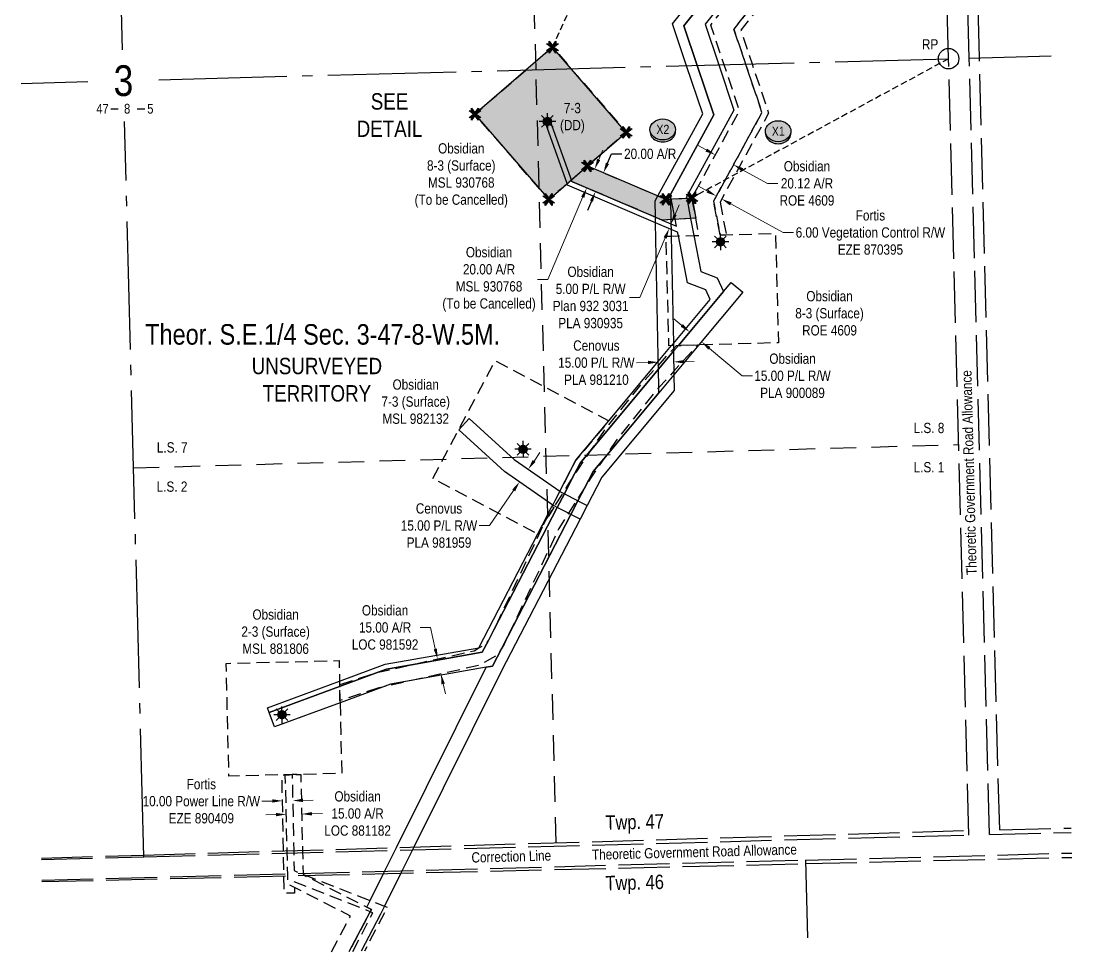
# Model space of a CAD drawing. Extents: x 625996 to 631026, y 5875928 to 5877704.
# Drawn here: x 628230 to 629255, y 5875928 to 5876836 of the extents above; entities that cross this region are included whole.
import ezdxf
from ezdxf.enums import TextEntityAlignment as Align

# ---------------------------------------------------------------- set-up
doc = ezdxf.new("R2010")
doc.units = 0
doc.header["$LTSCALE"] = 5
doc.header["$PDSIZE"] = 0.5
for name, pattern in [('foc-ACCESSROAD', [3.75, 2.5, -1.25]), ('foc-FLOWLINE', [3.75, 2.5, -1.25]), ('foc-LSD', [8, 5, -3]), ('foc-QUARTERLINE', [33, 25, -3, 2, -3]), ('foc-TIELINE', [1.875, 1.25, -0.625]), ('foc-UNSURVEYED', [12.5, 10, -2.5])]:
    doc.linetypes.add(name, pattern=pattern)
doc.layers.get('Defpoints').update_dxf_attribs({"color": 9})
for name, color, linetype in [('10', 1, 'Continuous'), ('35', 37, 'Continuous'), ('9', 3, 'Continuous'), ('C-AR', 13, 'foc-ACCESSROAD'), ('C-RW', 13, 'Continuous'), ('C-SYMBOL', 7, 'Continuous'), ('C-WS', 13, 'foc-ACCESSROAD'), ('C-WS-S', 8, 'Continuous'), ('D-TXT', 6, 'Continuous'), ('DETAIL-T', 7, 'Continuous'), ('F-EZE', 190, 'foc-FLOWLINE'), ('F-RW', 190, 'Continuous'), ('L-MON', 1, 'Continuous'), ('L-QSEC', 8, 'foc-QUARTERLINE'), ('L-ROAD-T', 7, 'Continuous'), ('L-SECLBL', 7, 'Continuous'), ('L-SECTION-LSD', 7, 'foc-LSD'), ('L-TIE', 7, 'foc-TIELINE'), ('L-UNS-T', 3, 'Continuous'), ('L-USEC', 7, 'foc-UNSURVEYED'), ('P-CROSSINGS', 250, 'Continuous'), ('P-PROPOSED', 10, 'Continuous'), ('P-PROPOSED-H', 21, 'Continuous'), ('P-TXT', 4, 'Continuous')]:
    doc.layers.add(name, color=color, linetype=linetype)
for name, color, linetype, lineweight in [('C-AR-T', 13, 'Continuous', 9), ('C-RW-T', 13, 'Continuous', 9), ('F-EZE-T', 190, 'Continuous', 9), ('F-RW-T', 190, 'Continuous', 9)]:
    doc.layers.add(name, color=color, linetype=linetype, lineweight=lineweight)
doc.styles.add('100L', font='ARIALN.TTF', dxfattribs={"height": 11})
doc.styles.add('175L', font='ARIALN.TTF', dxfattribs={"height": 20})
doc.styles.add('80', font='ARIALN.TTF', dxfattribs={"height": 10})
doc.styles.add('80CG', font='ARIALN.TTF', dxfattribs={"height": 10})
doc.styles.add('80L', font='ARIALN.TTF', dxfattribs={"height": 10})
doc.styles.add('Crossing', font='ARIALN.TTF', dxfattribs={"height": 10})
doc.styles.add('SIMPLEX', font='ARIALN.TTF')
doc.dimstyles.new('Compass 5 000', dxfattribs={"dimscale": 5, "dimtxt": 9, "dimasz": 2, "dimexe": 0.2, "dimexo": 0.0625, "dimgap": 0.5, "dimtad": 0, "dimtih": 1, "dimtoh": 1, "dimzin": 0, "dimdsep": 46, "dimtxsty": '80CG', "dimcen": 0.1, "dimse1": 1, "dimse2": 1, "dimclrd": 256, "dimclrt": 256, "dimaunit": 1, "dimadec": 4, "dimazin": 0, "dimtfac": 0.06, "dimtofl": 0, "dimtmove": 0, "dimatfit": 1, "dimfxl": 0.2, "dimtolj": 1, "dimtzin": 0, "dimlwd": -1, "dimarcsym": 0})

# ---------------------------------------------------------------- blocks, each defined once
blk = doc.blocks.new('L-SECLBL')
at = {"layer": '9', "color": 7}
for p, q in [((-5.1, -27.8), (-12.3, -27.8)), ((20.7, -27.8), (13.5, -27.8))]:
    blk.add_line(p, q, dxfattribs=at)
at = {"layer": '10', "color": 2, "style": 'SIMPLEX'}
blk.add_attdef('SEC', text='', height=30, dxfattribs=at).set_placement((0, 0), align=Align.MIDDLE)
at = {"layer": '10', "color": 5, "style": '80L'}
blk.add_attdef('TWP', text='', height=9.5, dxfattribs=at).set_placement((-14.4, -27.4), align=Align.MIDDLE_RIGHT)
blk.add_attdef('RGE', text='', height=9.5, dxfattribs=at).set_placement((3.6, -27.4), align=Align.MIDDLE_CENTER)
blk.add_attdef('MER', text='', height=9.5, dxfattribs=at).set_placement((23.2, -27.4), align=Align.MIDDLE_LEFT)
blk = doc.blocks.new('*D422')
at = {"layer": 'Defpoints', "color": 0, "transparency": 16777216}
for p in [(628495.1, 5876075.6), (628485.2, 5876068.2), (628495.2, 5876068.4)]:
    blk.add_point(p, dxfattribs=at)
at = {"layer": 'F-EZE-T', "transparency": 16777216}
for p, q in [((628475.1, 5876075.2), (628465.1, 5876075)), ((628505.1, 5876075.8), (628515.1, 5876076))]:
    blk.add_line(p, q, dxfattribs=at)
for points in [[(628475.1, 5876076.9), (628475.1, 5876073.6), (628485.1, 5876075.4)], [(628505.1, 5876077.5), (628505.1, 5876074.2), (628495.1, 5876075.6)]]:
    blk.add_solid(points, dxfattribs=at)
at = {"layer": 'F-EZE-T', "transparency": 16777216, "insert": (628406, 5876075), "char_height": 10, "attachment_point": 5, "style": '80CG'}
blk.add_mtext('\\A1;Fortis\\P10.00 Power Line R/W\\PEZE 890409', dxfattribs=at)
blk = doc.blocks.new('*D423')
at = {"layer": 'Defpoints', "color": 0, "transparency": 16777216}
for p in [(628930.5, 5876706), (628935.8, 5876703.1), (628913.6, 5876662.5)]:
    blk.add_point(p, dxfattribs=at)
at = {"layer": 'F-EZE-T', "transparency": 16777216}
for p, q in [((628899.6, 5876670.2), (628890.8, 5876675)), ((628922.4, 5876657.7), (628973.4, 5876629.8)), ((628973.4, 5876629.8), (628983.4, 5876629.8))]:
    blk.add_line(p, q, dxfattribs=at)
for points in [[(628900.4, 5876671.6), (628898.8, 5876668.7), (628908.3, 5876665.4)], [(628923.2, 5876659.2), (628921.6, 5876656.2), (628913.6, 5876662.5)]]:
    blk.add_solid(points, dxfattribs=at)
at = {"layer": 'F-EZE-T', "transparency": 16777216, "insert": (629058.6, 5876629.8), "char_height": 10, "attachment_point": 5, "style": '80CG'}
blk.add_mtext('\\A1;Fortis\\P6.00 Vegetation Control R/W\\PEZE 870395', dxfattribs=at)
blk = doc.blocks.new('*D425')
at = {"layer": 'C-AR-T', "transparency": 16777216}
for p, q in [((628478.8, 5876061.9), (628468.8, 5876061.7)), ((628513.8, 5876062.8), (628524.2, 5876063))]:
    blk.add_line(p, q, dxfattribs=at)
for points in [[(628478.8, 5876063.6), (628478.9, 5876060.3), (628488.8, 5876062.2)], [(628513.8, 5876064.4), (628513.9, 5876061.1), (628503.8, 5876062.5)]]:
    blk.add_solid(points, dxfattribs=at)
at = {"layer": 'Defpoints', "color": 0, "transparency": 16777216}
for p in [(628503.8, 5876062.5), (628489.2, 5876045), (628504.2, 5876045.3)]:
    blk.add_point(p, dxfattribs=at)
at = {"layer": 'C-AR-T', "transparency": 16777216, "insert": (628558.4, 5876063), "char_height": 10, "attachment_point": 5, "style": '80CG'}
blk.add_mtext('\\A1;Obsidian\\P15.00 A/R\\PLOC 881182', dxfattribs=at)
blk = doc.blocks.new('*D426')
at = {"layer": 'C-AR-T', "transparency": 16777216}
for p, q in [((628629.5, 5876244.5), (628619.5, 5876244.5)), ((628634.2, 5876223.6), (628629.5, 5876244.5)), ((628641.9, 5876189.4), (628644.1, 5876179.7))]:
    blk.add_line(p, q, dxfattribs=at)
for points in [[(628635.8, 5876223.9), (628632.6, 5876223.2), (628636.4, 5876213.8)], [(628643.5, 5876189.8), (628640.2, 5876189.1), (628639.7, 5876199.2)]]:
    blk.add_solid(points, dxfattribs=at)
at = {"layer": 'Defpoints', "color": 0, "transparency": 16777216}
for p in [(628645.1, 5876215.8), (628636.4, 5876213.8), (628648.4, 5876201.1)]:
    blk.add_point(p, dxfattribs=at)
at = {"layer": 'C-AR-T', "transparency": 16777216, "insert": (628585.2, 5876244.5), "char_height": 10, "attachment_point": 5, "style": '80CG'}
blk.add_mtext('\\A1;Obsidian\\P15.00 A/R\\PLOC 981592', dxfattribs=at)
blk = doc.blocks.new('GAS')
h = blk.add_hatch(color=255)
h.dxf.hatch_style = 1
edge = h.paths.add_edge_path()
edge.add_arc((0, 0), 0.9, 0, 360)
for p, q in [((-0.81, 0), (-1.62, 0)), ((-0.57, 0.57), (-1.14, 1.14)), ((0, 0.81), (0, 1.62)), ((0.57, 0.57), (1.14, 1.14)), ((1.62, 0), (0.81, 0)), ((-0.57, -0.57), (-1.14, -1.14)), ((0, -0.81), (0, -1.62)), ((1.14, -1.14), (0.57, -0.57))]:
    blk.add_line(p, q)
blk.add_circle((0, 0), 0.8)
blk = doc.blocks.new('*D427')
at = {"layer": 'C-RW-T', "transparency": 16777216}
for p, q in [((628874.6, 5876539.2), (628866.9, 5876545.6)), ((628901.5, 5876516.8), (628933.5, 5876490)), ((628933.5, 5876490), (628943.5, 5876490))]:
    blk.add_line(p, q, dxfattribs=at)
for points in [[(628875.7, 5876540.5), (628873.5, 5876537.9), (628882.3, 5876532.8)], [(628902.5, 5876518.1), (628900.4, 5876515.5), (628893.8, 5876523.2)]]:
    blk.add_solid(points, dxfattribs=at)
at = {"layer": 'Defpoints', "color": 0, "transparency": 16777216}
for p in [(628893.8, 5876523.2), (628868.6, 5876516.4), (628880.1, 5876506.8)]:
    blk.add_point(p, dxfattribs=at)
at = {"layer": 'C-RW-T', "transparency": 16777216, "insert": (628982.6, 5876490), "char_height": 10, "attachment_point": 5, "style": '80CG'}
blk.add_mtext('\\A1;Obsidian\\P15.00 P/L R/W\\PPLA 900089', dxfattribs=at)
blk = doc.blocks.new('*D428')
at = {"layer": 'C-RW-T', "transparency": 16777216}
for p, q in [((628868.1, 5876647.5), (628872, 5876656.7)), ((628858.3, 5876624.5), (628833.6, 5876566.4)), ((628833.6, 5876566.4), (628823.6, 5876566.4))]:
    blk.add_line(p, q, dxfattribs=at)
for points in [[(628866.6, 5876648.1), (628869.7, 5876646.8), (628864.2, 5876638.3)], [(628856.8, 5876625.1), (628859.9, 5876623.8), (628862.3, 5876633.7)]]:
    blk.add_solid(points, dxfattribs=at)
at = {"layer": 'Defpoints', "color": 0, "transparency": 16777216}
for p in [(628819, 5876657.5), (628817.1, 5876652.9), (628862.3, 5876633.7)]:
    blk.add_point(p, dxfattribs=at)
at = {"layer": 'C-RW-T', "transparency": 16777216, "insert": (628785.7, 5876566.4), "char_height": 10, "attachment_point": 5, "style": '80CG'}
blk.add_mtext('\\A1;Obsidian\\P5.00 P/L R/W\\PPlan 932 3031\\PPLA 930935', dxfattribs=at)
blk = doc.blocks.new('*D429')
at = {"layer": 'Defpoints', "color": 0, "transparency": 16777216}
for p in [(628850.5, 5876562.3), (628865.5, 5876562.6), (628851.7, 5876503.3)]:
    blk.add_point(p, dxfattribs=at)
at = {"layer": 'F-RW-T', "transparency": 16777216}
for p, q in [((628841.7, 5876503.1), (628830.4, 5876502.8)), ((628876.7, 5876503.7), (628886.7, 5876503.9))]:
    blk.add_line(p, q, dxfattribs=at)
for points in [[(628841.7, 5876504.7), (628841.7, 5876501.4), (628851.7, 5876503.3)], [(628876.7, 5876505.4), (628876.7, 5876502.1), (628866.7, 5876503.6)]]:
    blk.add_solid(points, dxfattribs=at)
at = {"layer": 'F-RW-T', "transparency": 16777216, "insert": (628791.3, 5876502.8), "char_height": 10, "attachment_point": 5, "style": '80CG'}
blk.add_mtext('\\A1;Cenovus\\P15.00 P/L R/W\\PPLA 981210', dxfattribs=at)
blk = doc.blocks.new('*D430')
at = {"layer": 'Defpoints', "color": 0, "transparency": 16777216}
for p in [(628724.6, 5876398.9), (628716, 5876386.6), (628716.3, 5876386.4)]:
    blk.add_point(p, dxfattribs=at)
at = {"layer": 'F-RW-T', "transparency": 16777216}
for p, q in [((628730.5, 5876406.9), (628736.2, 5876415.2)), ((628710.6, 5876378.2), (628686.9, 5876343.9)), ((628686.9, 5876343.9), (628676.9, 5876343.9))]:
    blk.add_line(p, q, dxfattribs=at)
for points in [[(628729.1, 5876407.9), (628731.9, 5876406), (628724.8, 5876398.7)], [(628709.2, 5876379.1), (628712, 5876377.2), (628716.3, 5876386.4)]]:
    blk.add_solid(points, dxfattribs=at)
at = {"layer": 'F-RW-T', "transparency": 16777216, "insert": (628637.8, 5876343.9), "char_height": 10, "attachment_point": 5, "style": '80CG'}
blk.add_mtext('\\A1;Cenovus\\P15.00 P/L R/W\\PPLA 981959', dxfattribs=at)
blk = doc.blocks.new('*D431')
at = {"layer": 'C-AR-T', "transparency": 16777216}
for p, q in [((628898.5, 5876710.3), (628889.8, 5876715.1)), ((628933.8, 5876691.1), (628958.2, 5876677.7)), ((628958.2, 5876677.7), (628968.2, 5876677.7))]:
    blk.add_line(p, q, dxfattribs=at)
for points in [[(628899.3, 5876711.7), (628897.7, 5876708.8), (628907.3, 5876705.5)], [(628934.6, 5876692.5), (628933, 5876689.6), (628925, 5876695.9)]]:
    blk.add_solid(points, dxfattribs=at)
at = {"layer": 'Defpoints', "color": 0, "transparency": 16777216}
for p in [(628917.6, 5876724.4), (628935.3, 5876714.7), (628925, 5876695.9)]:
    blk.add_point(p, dxfattribs=at)
at = {"layer": 'C-AR-T', "transparency": 16777216, "insert": (628996.7, 5876677.7), "char_height": 10, "attachment_point": 5, "style": '80CG'}
blk.add_mtext('\\A1;Obsidian\\P20.12 A/R\\PROE 4609', dxfattribs=at)
blk = doc.blocks.new('*D454')
at = {"layer": 'C-AR-T', "transparency": 16777216}
for p, q in [((628793.6, 5876700.9), (628797.5, 5876710.1)), ((628777.9, 5876664.1), (628743.9, 5876584.1)), ((628743.9, 5876584.1), (628733.9, 5876584.1))]:
    blk.add_line(p, q, dxfattribs=at)
for points in [[(628792, 5876701.6), (628795.1, 5876700.3), (628789.7, 5876691.7)], [(628776.4, 5876664.8), (628779.5, 5876663.5), (628781.9, 5876673.3)]]:
    blk.add_solid(points, dxfattribs=at)
at = {"layer": 'Defpoints', "color": 0, "transparency": 16777216}
for p in [(628789.7, 5876691.7), (628811.8, 5876682.3), (628804, 5876663.9)]:
    blk.add_point(p, dxfattribs=at)
at = {"layer": 'C-AR-T', "transparency": 16777216, "insert": (628686.6, 5876584.1), "char_height": 10, "attachment_point": 5, "style": '80CG'}
blk.add_mtext('\\A1;Obsidian\\P20.00 A/R\\PMSL 930768\\P(To be Cancelled)', dxfattribs=at)
blk = doc.blocks.new('TEMP')
h = blk.add_hatch(color=255)
h.dxf.hatch_style = 1
h.paths.add_polyline_path([(0, 0.25), (-0.67, 1.15), (-0.67, 0.67), (-1.15, 0.67), (-0.25, 0), (-1.15, -0.67), (-0.67, -0.67), (-0.67, -1.15), (0, -0.25), (0.67, -1.15), (0.67, -0.67), (1.15, -0.67), (0.25, 0), (1.15, 0.67), (0.67, 0.67), (0.67, 1.15)])
h.paths.add_polyline_path([(0.57, 0.85), (0.57, 0.57), (0.85, 0.57), (0.08, 0), (0.85, -0.57), (0.57, -0.57), (0.57, -0.85), (0, -0.08), (-0.57, -0.85), (-0.57, -0.57), (-0.85, -0.57), (-0.08, 0), (-0.85, 0.57), (-0.57, 0.57), (-0.57, 0.85), (0, 0.08)], flags=16)
h = blk.add_hatch(color=1)
h.dxf.hatch_style = 1
h.paths.add_polyline_path([(0, 0.08), (-0.57, 0.85), (-0.57, 0.57), (-0.85, 0.57), (-0.08, 0), (-0.85, -0.57), (-0.57, -0.57), (-0.57, -0.85), (0, -0.08), (0.57, -0.85), (0.57, -0.57), (0.85, -0.57), (0.08, 0), (0.85, 0.57), (0.57, 0.57), (0.57, 0.85)])
at = {"color": 1}
for p, q in [((-0.08, 0), (0.08, 0)), ((0, 0.08), (0, -0.08))]:
    blk.add_line(p, q, dxfattribs=at)
at = {"color": 255, "flags": 128}
blk.add_lwpolyline([(-0.25, 0), (-1.15, 0.67), (-0.67, 0.67), (-0.67, 1.15), (0, 0.25), (0.67, 1.15), (0.67, 0.67), (1.15, 0.67), (0.25, 0), (1.15, -0.67), (0.67, -0.67), (0.67, -1.15), (0, -0.25), (-0.67, -1.15), (-0.67, -0.67), (-1.15, -0.67)], close=True, dxfattribs=at)
at = {"color": 1, "flags": 128}
blk.add_lwpolyline([(-0.08, 0), (-0.85, 0.57), (-0.57, 0.57), (-0.57, 0.85), (0, 0.08), (0.57, 0.85), (0.57, 0.57), (0.85, 0.57), (0.08, 0), (0.85, -0.57), (0.57, -0.57), (0.57, -0.85), (0, -0.08), (-0.57, -0.85), (-0.57, -0.57), (-0.85, -0.57)], close=True, dxfattribs=at)
blk = doc.blocks.new('*U455')
at = {"layer": '35', "color": 3}
blk.add_circle((0, 0), 10, dxfattribs=at)
at = {"layer": '35', "color": 3, "style": '80'}
blk.add_attdef('RP_001', (-26, 9), '', height=10, dxfattribs=at)
blk = doc.blocks.new('xing2')
h = blk.add_hatch(color=50)
h.dxf.hatch_style = 1
edge = h.paths.add_edge_path()
edge.add_ellipse((0, 0), major_axis=(-12.5, 0), ratio=0.816297, start_angle=0, end_angle=360)
h = blk.add_hatch(color=250)
h.dxf.hatch_style = 1
edge = h.paths.add_edge_path()
edge.add_ellipse((0, -2), major_axis=(-12.5, 0), ratio=0.816297, start_angle=0, end_angle=180)
edge.add_line((12.5, -2), (12.5, 0))
edge.add_ellipse((0, 0), major_axis=(-12.5, 0), ratio=0.816297, start_angle=0, end_angle=180, ccw=False)
edge.add_line((-12.5, 0), (-12.5, -2))
at = {"color": 250}
blk.add_ellipse((0, 0), major_axis=(-12.5, 0), ratio=0.816297, dxfattribs=at)
blk.add_ellipse((0, -2), major_axis=(-12.5, 0), ratio=0.816297, start_param=0, end_param=3.141593, dxfattribs=at)
at = {"color": 250, "style": 'Crossing'}
blk.add_attdef('CROSSING', text='', height=9, dxfattribs=at).set_placement((0.1, 0), align=Align.MIDDLE_CENTER)
at = {"color": 250, "style": 'Crossing', "flags": 1}
for tag, p in [('OWNER', (0.1, -12.5)), ('DESCRIPTION', (0.1, -25.8)), ('LOCATION', (0.1, -39.3)), ('DWG_REF', (0.1, -52.8))]:
    blk.add_attdef(tag, text='', height=9, dxfattribs=at).set_placement(p, align=Align.MIDDLE_CENTER)
blk = doc.blocks.new('*D468')
at = {"layer": 'Defpoints', "color": 0, "transparency": 16777216}
for p in [(628798.2, 5876688.1), (628799.3, 5876687.6), (628791.5, 5876669.2)]:
    blk.add_point(p, dxfattribs=at)
at = {"layer": 'P-TXT', "transparency": 16777216}
for p, q in [((628802.1, 5876697.3), (628806.1, 5876706.5)), ((628806.1, 5876706.5), (628816.1, 5876706.5)), ((628786.5, 5876660.5), (628782.6, 5876651.3))]:
    blk.add_line(p, q, dxfattribs=at)
for points in [[(628800.6, 5876697.9), (628803.7, 5876696.6), (628798.2, 5876688.1)], [(628785, 5876661.1), (628788, 5876659.8), (628790.4, 5876669.7)]]:
    blk.add_solid(points, dxfattribs=at)
at = {"layer": 'P-TXT', "transparency": 16777216, "insert": (628843.8, 5876706.5), "char_height": 10, "attachment_point": 5, "style": '80CG'}
blk.add_mtext('\\A1;20.00 A/R', dxfattribs=at)

msp = doc.modelspace()

# ---------------------------------------------------------------- hatches: boundary and pattern name
at = {"layer": 'P-PROPOSED-H'}
h = msp.add_hatch(color=256, dxfattribs=at)
h.dxf.hatch_style = 1
h.paths.add_polyline_path([(628748.453, 5876810.601), (628672.85, 5876745.199), (628744.793, 5876662.035), (628756.541, 5876672.199), (628782.594, 5876694.736), (628820.396, 5876727.438)])
h = msp.add_hatch(color=256, dxfattribs=at)
h.dxf.hatch_style = 1
h.paths.add_polyline_path([(628782.594, 5876694.736), (628859.08, 5876662.224), (628884.486, 5876663.628), (628888.28, 5876643.814), (628855.539, 5876642.004), (628765.756, 5876680.169)])

# ---------------------------------------------------------------- linework, layer by layer
at = {"layer": 'C-AR', "flags": 128}
msp.add_lwpolyline([(628579.058, 5876185.558), (628541.201, 5876173.113), (628540.868, 5876186.913), (628540.822, 5876188.789), (628575.06, 5876200.042), (628578.444, 5876200.803), (628610.819, 5876208.08), (628671.927, 5876221.816), (628676.755, 5876224.65), (628684.217, 5876228.891), (628685.984, 5876231.823), (628688.112, 5876235.354), (628691.299, 5876242.098), (628739.544, 5876344.175), (628741.497, 5876348.306), (628749.799, 5876361.39), (628750.752, 5876362.892), (628758.826, 5876375.615), (628767.155, 5876388.742), (628774.049, 5876399.608), (628786.523, 5876418.088), (628797.843, 5876434.86), (628837.807, 5876484.966), (628851.77, 5876500.229), (628866.464, 5876516.293), (628869.476, 5876519.585), (628871.278, 5876519.632), (628890.325, 5876520.14), (628866.894, 5876494.524), (628852.199, 5876478.461), (628849.224, 5876475.209), (628809.948, 5876425.968), (628798.619, 5876409.181), (628786.609, 5876391.386), (628780.09, 5876381.112), (628772.211, 5876368.696), (628764.137, 5876355.972), (628754.668, 5876341.05), (628704.924, 5876235.802), (628701.358, 5876228.257), (628698.974, 5876224.301), (628695.069, 5876217.819), (628677.441, 5876207.672), (628614.066, 5876193.427), (628582.605, 5876186.355), (628579.058, 5876185.558)], close=True, dxfattribs=at)
msp.add_lwpolyline([(628533.01, 5875927.941), (628551.508, 5875962.954), (628496.772, 5875990.885), (628490.469, 5875994.101), (628490.274, 5876002.222), (628489.684, 5876026.652), (628487.895, 5876100.781), (628494.605, 5876100.944), (628502.901, 5876101.144), (628504.687, 5876027.098), (628505.257, 5876003.765), (628506.814, 5876002.611), (628567.434, 5875971.677), (628571.89, 5875969.403), (628570.748, 5875967.241), (628550.255, 5875928.454)], dxfattribs=at)
at = {"layer": 'C-RW'}
msp.add_lwpolyline([(628917.093, 5876858.182), (628897.259, 5876833.159), (628910.623, 5876793.39), (628925.469, 5876749.22), (628879.228, 5876664.486), (628879.447, 5876663.34), (628883.245, 5876643.506), (628883.245, 5876643.506), (628886.44, 5876626.819), (628893.163, 5876591.712), (628909.098, 5876585.69), (628915.176, 5876572.229), (628871.278, 5876519.632), (628866.511, 5876513.921), (628851.846, 5876496.351), (628786.523, 5876418.088), (628775.51, 5876404.894), (628767.155, 5876388.742), (628760.04, 5876374.987), (628753.145, 5876361.656), (628691.299, 5876242.098), (628685.984, 5876231.823), (628680.026, 5876220.306), (628610.819, 5876208.08), (628586.519, 5876203.788), (628578.444, 5876200.803), (628540.868, 5876186.913), (628472.274, 5876161.559), (628470.541, 5876166.248), (628540.74, 5876192.195), (628585.206, 5876208.63), (628676.755, 5876224.65), (628734.106, 5876335.731), (628738.704, 5876344.619), (628747.899, 5876362.394), (628748.701, 5876363.95), (628755.655, 5876377.389), (628771.322, 5876407.677), (628803.469, 5876446.193), (628851.696, 5876503.972), (628864.618, 5876519.455), (628866.36, 5876521.543), (628902.213, 5876564.5), (628897.988, 5876573.86), (628880.014, 5876580.652), (628871.251, 5876626.414), (628870.533, 5876630.166), (628864.162, 5876632.877), (628849.023, 5876639.321), (628763.232, 5876675.837), (628762.644, 5876677.494), (628740.364, 5876740.293), (628745.075, 5876741.965), (628767.21, 5876679.578), (628848.915, 5876644.8), (628855.526, 5876641.987), (628864.054, 5876638.357), (628869.4, 5876636.081), (628868.136, 5876642.678), (628864.339, 5876662.512), (628863.49, 5876666.948), (628905.905, 5876744.672), (628889.718, 5876792.833), (628876.75, 5876831.425), (628903.29, 5876864.907)], dxfattribs=at)
msp.add_lwpolyline([(628541.25, 5876171.069), (628477.473, 5876147.496), (628472.274, 5876161.559), (628540.868, 5876186.913), (628578.444, 5876200.803), (628586.519, 5876203.788), (628610.819, 5876208.08), (628680.026, 5876220.306), (628685.984, 5876231.823), (628691.299, 5876242.098), (628753.145, 5876361.656), (628760.04, 5876374.987), (628767.155, 5876388.742), (628775.51, 5876404.894), (628786.523, 5876418.088), (628851.846, 5876496.351), (628866.511, 5876513.921), (628871.278, 5876519.632), (628915.176, 5876572.229), (628922.63, 5876581.161), (628934.143, 5876571.553), (628891.253, 5876520.165), (628866.962, 5876491.061), (628852.297, 5876473.493), (628798.619, 5876409.181), (628788.074, 5876396.548), (628780.09, 5876381.112), (628773.359, 5876368.1), (628766.464, 5876354.77), (628704.924, 5876235.802), (628698.974, 5876224.301), (628689.937, 5876206.83), (628683.809, 5876205.748), (628614.066, 5876193.427), (628590.451, 5876189.255), (628582.605, 5876186.355), (628541.25, 5876171.069)], close=True, dxfattribs=at)
at = {"layer": 'C-WS', "flags": 128}
for points in [[(629036.909, 5877427.686), (628998.186, 5877373.965), (628999.923, 5877366.107), (629008.865, 5877325.636), (629011.521, 5877313.62), (629013.642, 5877304.019), (629015.934, 5877293.646), (629066.674, 5877064.022), (629042.773, 5876976.276), (628953.037, 5876863.065), (628925.43, 5876828.236), (628936.904, 5876794.09), (628952.793, 5876746.818), (628905.61, 5876660.36), (628911.902, 5876627.496), (628917.984, 5876627.658), (628965.964, 5876628.935), (628968.803, 5876522.229), (628891.253, 5876520.165), (628890.325, 5876520.14), (628871.278, 5876519.632), (628869.476, 5876519.585), (628866.401, 5876519.503), (628864.618, 5876519.455), (628862.097, 5876519.388), (628859.257, 5876626.095), (628864.294, 5876626.229), (628871.251, 5876626.414), (628886.44, 5876626.819), (628891.509, 5876626.954), (628888.287, 5876643.782), (628884.486, 5876663.628), (628930.907, 5876748.742), (628915.854, 5876793.528), (628902.866, 5876832.18), (628921.698, 5876855.938), (628934.504, 5876872.094), (629024.433, 5876985.548), (629045.945, 5877064.525), (628998.694, 5877278.359), (628993.918, 5877299.977), (628992.252, 5877307.513), (628990.289, 5877316.398), (628985.195, 5877316.262), (628984.176, 5877316.235), (628977.634, 5877316.061), (628969.928, 5877315.856), (628883.275, 5877313.812), (628883.193, 5877316.887), (628882.958, 5877325.712), (628882.886, 5877328.428), (628881.966, 5877362.982), (628881.417, 5877383.632), (628880.442, 5877420.258), (628978.751, 5877422.873), (628987.149, 5877423.097), (628987.31, 5877417.055), (628987.479, 5877410.718), (628987.889, 5877395.31), (628987.92, 5877394.151), (628989.592, 5877396.472), (629016.627, 5877433.978), (629012.796, 5877600.785), (629032.921, 5877601.322), (629036.909, 5877427.686)], [(628782.627, 5876694.765), (628851.316, 5876665.529), (628859.08, 5876662.224), (628863.578, 5876662.471), (628864.339, 5876662.512), (628879.447, 5876663.34), (628884.486, 5876663.628), (628888.287, 5876643.782), (628883.245, 5876643.506), (628868.136, 5876642.678), (628863.969, 5876642.65), (628855.526, 5876641.987), (628848.915, 5876644.8), (628767.21, 5876679.578), (628765.766, 5876680.192), (628762.644, 5876677.494), (628756.54, 5876672.218), (628744.776, 5876662.051), (628672.804, 5876745.327), (628722.631, 5876788.383), (628748.509, 5876810.755), (628766.823, 5876789.559), (628820.48, 5876727.479), (628782.627, 5876694.765)], [(628741.497, 5876348.306), (628739.544, 5876344.175), (628738.704, 5876344.619), (628734.106, 5876335.731), (628631.728, 5876389.919), (628692.579, 5876504.887), (628803.469, 5876446.193), (628771.322, 5876407.677), (628755.655, 5876377.389), (628748.701, 5876363.95), (628747.899, 5876362.394), (628749.799, 5876361.39), (628741.497, 5876348.306)], [(628541.25, 5876171.069), (628542.913, 5876102.109), (628502.901, 5876101.144), (628494.605, 5876100.944), (628487.895, 5876100.781), (628484.602, 5876100.702), (628432.879, 5876099.454), (628430.225, 5876209.489), (628540.259, 5876212.143), (628540.74, 5876192.195), (628540.822, 5876188.789), (628540.868, 5876186.913), (628541.201, 5876173.113), (628541.25, 5876171.069)]]:
    msp.add_lwpolyline(points, close=True, dxfattribs=at)
at = {"layer": 'F-EZE', "flags": 128}
msp.add_lwpolyline([(628911.912, 5876659.374), (628917.984, 5876627.658), (628911.902, 5876627.496), (628905.61, 5876660.36), (628952.793, 5876746.818), (628936.904, 5876794.09), (628925.43, 5876828.236), (628953.037, 5876863.065), (628958.563, 5876860.372), (628932.158, 5876827.06), (628943.181, 5876794.258), (628959.319, 5876746.244), (628911.912, 5876659.374)], close=True, dxfattribs=at)
msp.add_lwpolyline([(628553.739, 5875928.557), (628573.347, 5875966.217), (628570.748, 5875967.241), (628496.663, 5875996.449), (628496.772, 5875990.885), (628496.879, 5875985.445), (628486.875, 5875985.248), (628486.543, 5876002.135), (628486.062, 5876026.544), (628484.602, 5876100.702), (628487.895, 5876100.781), (628494.605, 5876100.944), (628496.064, 5876026.842), (628496.45, 5876007.288), (628505.257, 5876003.765), (628508.228, 5876002.645), (628570.604, 5875978.054), (628584.619, 5875972.529), (628587.354, 5875971.45), (628565.199, 5875928.898)], dxfattribs=at)
at = {"layer": 'F-RW'}
for points in [[(628550.255, 5875928.454), (628570.748, 5875967.241), (628571.89, 5875969.403), (628567.434, 5875971.677), (628570.604, 5875978.054), (628583.714, 5876004.417), (628596.346, 5876029.821), (628683.809, 5876205.748), (628689.937, 5876206.83), (628698.974, 5876224.301), (628704.924, 5876235.802), (628766.464, 5876354.77), (628773.359, 5876368.1), (628780.09, 5876381.112), (628788.074, 5876396.548), (628798.619, 5876409.181), (628852.297, 5876473.493), (628852.199, 5876478.461), (628851.846, 5876496.351), (628851.77, 5876500.229), (628851.696, 5876503.972), (628851.596, 5876509.017), (628849.023, 5876639.321), (628848.961, 5876642.482), (628848.915, 5876644.8), (628848.604, 5876660.559), (628851.316, 5876665.529), (628895.027, 5876745.628), (628879.256, 5876792.554), (628865.535, 5876833.385), (628894.079, 5876869.395)], [(628903.29, 5876864.907), (628876.75, 5876831.425), (628889.718, 5876792.833), (628905.905, 5876744.672), (628863.49, 5876666.948), (628863.578, 5876662.471), (628863.969, 5876642.65), (628864.054, 5876638.357), (628864.162, 5876632.877), (628864.294, 5876626.229), (628866.36, 5876521.543), (628866.401, 5876519.503), (628866.464, 5876516.293), (628866.511, 5876513.921), (628866.602, 5876509.314), (628866.894, 5876494.524), (628866.962, 5876491.061), (628867.263, 5876475.81), (628796.457, 5876390.976), (628782.247, 5876363.505), (628775.351, 5876350.174), (628698.824, 5876202.233), (628613.355, 5876030.327), (628600.674, 5876004.815), (628584.619, 5875972.529), (628580.804, 5875964.855), (628561.752, 5875928.796)]]:
    msp.add_lwpolyline(points, dxfattribs=at)
msp.add_lwpolyline([(628782.247, 5876363.505), (628775.351, 5876350.174), (628766.464, 5876354.77), (628764.137, 5876355.972), (628753.145, 5876361.656), (628750.752, 5876362.892), (628748.701, 5876363.95), (628701.634, 5876396.513), (628657.053, 5876437.273), (628667.18, 5876448.35), (628711.01, 5876408.277), (628755.655, 5876377.389), (628756.433, 5876376.851), (628758.826, 5876375.615), (628760.04, 5876374.987), (628772.211, 5876368.696), (628773.359, 5876368.1), (628782.247, 5876363.505)], close=True, dxfattribs=at)
at = {"layer": 'L-QSEC'}
for p, q in [((628329.241, 5876807.941), (628308.938, 5877582.069)), ((629154.933, 5876799.909), (629234.757, 5876802.044)), ((628364.524, 5876778.868), (629134.827, 5876799.371)), ((628230.097, 5876775.29), (628295.266, 5876777.025)), ((628349.888, 5876020.744), (628331.077, 5876737.966)), ((628995.189, 5876017.613), (628997.222, 5875941.755))]:
    msp.add_line(p, q, dxfattribs=at)
at = {"layer": 'L-SECTION-LSD'}
for p, q in [((628732.427, 5876788.66), (628711.376, 5877592.775)), ((628752.17, 5876034.473), (628732.427, 5876788.66)), ((628339.935, 5876400.226), (629144.664, 5876422.909))]:
    msp.add_line(p, q, dxfattribs=at)
at = {"layer": 'L-TIE'}
for p, q in [((628748.453, 5876810.601), (629113.814, 5877603.48)), ((629134.827, 5876799.37), (628884.486, 5876663.628))]:
    msp.add_line(p, q, dxfattribs=at)
at = {"layer": 'L-USEC'}
for p, q in [((629134.827, 5876799.371), (629113.814, 5877603.481)), ((629154.933, 5876799.896), (629133.921, 5877604.006)), ((629164.981, 5876800.177), (629143.969, 5877604.289)), ((629174.725, 5876042.46), (629154.933, 5876799.896)), ((629184.657, 5876047.157), (629164.981, 5876800.177)), ((629154.618, 5876041.931), (629134.827, 5876799.371)), ((628349.888, 5876020.744), (629154.618, 5876041.931)), ((629174.725, 5876042.46), (629254.548, 5876044.562)), ((629184.657, 5876047.157), (629254.439, 5876048.803)), ((628249.954, 5876018.113), (628349.888, 5876020.744)), ((628995.189, 5876017.613), (629255.078, 5876024.455)), ((628250.483, 5875998.007), (628995.189, 5876017.613)), ((628250.519, 5875996.593), (628995.283, 5876014.104)), ((628995.283, 5876014.104), (629255.186, 5876020.214))]:
    msp.add_line(p, q, dxfattribs=at)
at = {"layer": 'L-USEC', "flags": 128}
for points in [[(628349.842, 5876022.5), (629154.501, 5876046.445)], [(628249.918, 5876019.527), (628349.842, 5876022.5)]]:
    msp.add_lwpolyline(points, dxfattribs=at)
at = {"layer": 'P-PROPOSED', "flags": 128}
for points in [[(628748.453, 5876810.601), (628672.85, 5876745.199), (628744.793, 5876662.035), (628756.541, 5876672.199), (628782.594, 5876694.736), (628820.396, 5876727.438)], [(628782.594, 5876694.736), (628859.08, 5876662.224), (628884.486, 5876663.628), (628888.28, 5876643.814), (628855.539, 5876642.004), (628765.756, 5876680.169)]]:
    msp.add_lwpolyline(points, close=True, dxfattribs=at)

# ---------------------------------------------------------------- block references
at = {"xscale": 0.999669, "yscale": 0.999669, "zscale": 0.999669}
msp.add_blockref('*U455', (629134.827, 5876799.37), dxfattribs=at).add_auto_attribs({'RP_001': 'RP'})
at = {"layer": 'C-WS-S', "xscale": 4.998345000000006, "yscale": 4.998345000000006, "zscale": 4.998345000000006}
for p in [(628743.526, 5876738.108), (628912.31, 5876620.686), (628719.748, 5876418.358), (628484.642, 5876159.389)]:
    msp.add_blockref('GAS', p, dxfattribs=at)
at = {"layer": 'L-MON', "xscale": 4.998345000000003, "yscale": 4.998345000000003, "zscale": 4.998345000000003}
for p in [(628748.453, 5876810.601), (628672.85, 5876745.199), (628820.396, 5876727.438), (628782.594, 5876694.736), (628744.793, 5876662.035), (628859.08, 5876662.224), (628884.486, 5876663.628)]:
    msp.add_blockref('TEMP', p, dxfattribs=at)
at = {"layer": 'L-SECLBL', "color": 3, "xscale": 0.999669, "yscale": 0.999669, "zscale": 0.999669}
msp.add_blockref('L-SECLBL', (628330.028, 5876777.95), dxfattribs=at).add_auto_attribs({'SEC': '3', 'TWP': '47', 'RGE': '8', 'MER': '5'})
at = {"layer": 'P-CROSSINGS', "xscale": 0.999669, "yscale": 0.999669, "zscale": 0.999669}
for p, values in [((628856.024, 5876730.346), {'CROSSING': 'X2'}), ((628968.62, 5876728.615), {'CROSSING': 'X1'})]:
    msp.add_blockref('xing2', p, dxfattribs=at).add_auto_attribs(values)

# ---------------------------------------------------------------- texts
at = {"layer": 'C-AR-T', "attachment_point": 5, "style": '80CG'}
for s, insert, char_height in [('\\A1;7-3\\P(DD)', (628767.884, 5876741.383), 9.9967), ('\\A1;Obsidian\\P8-3 (Surface)\\PMSL 930768\\P(To be Cancelled)', (628659.502, 5876685.375), 9.99669), ('\\A1;Obsidian\\P8-3 (Surface)\\PROE 4609', (629018.698, 5876550.973), 9.99669), ('\\A1;Obsidian\\P7-3 (Surface)\\PMSL 982132', (628615.087, 5876464.76), 9.99669), ('\\A1;Obsidian\\P2-3 (Surface)\\PMSL 881806', (628478.443, 5876240.402), 9.99669)]:
    msp.add_mtext(s, dxfattribs=dict(at, insert=insert, char_height=char_height))
at = {"layer": 'C-SYMBOL', "color": 3, "style": '175L'}
msp.add_text('Theor. S.E.1/4 Sec. 3-47-8-W.5M.', height=19.99338, dxfattribs=at).set_placement((628524.326, 5876514.421), align=Align.BOTTOM_CENTER)
at = {"layer": 'D-TXT', "color": 3, "char_height": 13.9954, "attachment_point": 1, "rotation": 1.346907, "style": '80L'}
for s, insert in [('Twp. 47', (628799.972, 5876061.097)), ('Twp. 46', (628799.972, 5876002.092))]:
    msp.add_mtext_dynamic_manual_height_columns(s, width=101.3954, gutter_width=47.5, heights=[0], dxfattribs=dict(at, insert=insert))
at = {"layer": 'DETAIL-T', "color": 3, "insert": (628589.527, 5876744.35), "char_height": 15.9947, "width": 63.61506, "attachment_point": 5, "style": '80CG'}
msp.add_mtext('SEE\\PDETAIL', dxfattribs=at)
at = {"layer": 'L-ROAD-T', "style": '80L'}
for s, rotation, p in [('Theoretic Government Road Allowance', 91.496772, (629154.748, 5876395.576)), ('Theoretic Government Road Allowance', 1.508111, (628886.915, 5876025.436)), ('Correction Line', 1.508111, (628708.286, 5876021.147))]:
    msp.add_text(s, height=9.99669, rotation=rotation, dxfattribs=at).set_placement(p, align=Align.MIDDLE_CENTER)
at = {"layer": 'L-SECTION-LSD', "insert": (628360.286, 5876386.909), "char_height": 10, "attachment_point": 1, "style": '100L', "bg_fill": 3, "box_fill_scale": 1.5, "bg_fill_color": 256, "bg_fill_transparency": 0}
msp.add_mtext_dynamic_manual_height_columns('\\pi2.1405;L.S. 2', width=30.65342, gutter_width=55, heights=[0], dxfattribs=at)
at = {"layer": 'L-UNS-T', "color": 3, "insert": (628518.701, 5876486.113), "char_height": 15.9947, "attachment_point": 5, "style": '80L'}
msp.add_mtext_dynamic_manual_height_columns('UNSURVEYED TERRITORY', width=126.41375, gutter_width=47.5, heights=[0], dxfattribs=at)

# ---------------------------------------------------------------- dimensions: what is measured, and where the dimension line sits
at = {"layer": 'C-AR-T'}
for base, p1, p2, angle, text, picture, middle in [((628924.98, 5876695.853), (628917.613, 5876724.367), (628935.279, 5876714.726), 331.377502, 'Obsidian\\P20.12 A/R\\PROE 4609', '*D431', (628996.714, 5876677.742)), ((628789.67, 5876691.729), (628804.006, 5876663.916), (628811.826, 5876682.311), 66.970454, 'Obsidian\\P20.00 A/R\\PMSL 930768\\P(To be Cancelled)', '*D454', (628686.587, 5876584.102)), ((628636.375, 5876213.825), (628648.399, 5876201.144), (628645.107, 5876215.788), 102.668479, 'Obsidian\\P15.00 A/R\\PLOC 981592', '*D426', (628585.214, 5876244.48)), ((628503.832, 5876062.538), (628489.242, 5876044.975), (628504.247, 5876045.337), 1.381894, 'Obsidian\\P15.00 A/R\\PLOC 881182', '*D425', (628558.449, 5876063.029))]:
    dim = msp.add_linear_dim(base=base, p1=p1, p2=p2, angle=angle, text=text, dimstyle='Compass 5 000', dxfattribs=at)
    dim.commit()
    dim.dimension.update_dxf_attribs({"geometry": picture, "text_midpoint": middle, "dimtype": 161})
at = {"layer": 'C-RW-T'}
for base, p1, p2, angle, text, picture, middle in [((628862.256, 5876633.689), (628819.013, 5876657.528), (628817.055, 5876652.928), 246.943701, 'Obsidian\\P5.00 P/L R/W\\PPlan 932 3031\\PPLA 930935', '*D428', (628785.683, 5876566.434)), ((628893.78, 5876523.193), (628868.618, 5876516.446), (628880.13, 5876506.838), 320.150305, 'Obsidian\\P15.00 P/L R/W\\PPLA 900089', '*D427', (628982.626, 5876490.007))]:
    dim = msp.add_linear_dim(base=base, p1=p1, p2=p2, angle=angle, text=text, dimstyle='Compass 5 000', dxfattribs=at)
    dim.commit()
    dim.dimension.update_dxf_attribs({"geometry": picture, "text_midpoint": middle, "dimtype": 161})
at = {"layer": 'F-EZE-T'}
for base, p1, p2, angle, text, picture, middle in [((628913.617, 5876662.5), (628930.519, 5876706.003), (628935.789, 5876703.127), 331.377475, 'Fortis\\P6.00 Vegetation Control R/W\\PEZE 870395', '*D423', (629058.604, 5876629.849)), ((628495.104, 5876075.62), (628485.241, 5876068.23), (628495.245, 5876068.427), 1.1286, 'Fortis\\P10.00 Power Line R/W\\PEZE 890409', '*D422', (628405.963, 5876075.029))]:
    dim = msp.add_linear_dim(base=base, p1=p1, p2=p2, angle=angle, text=text, dimstyle='Compass 5 000', dxfattribs=at)
    dim.commit()
    dim.dimension.update_dxf_attribs({"geometry": picture, "text_midpoint": middle, "dimtype": 161})
at = {"layer": 'F-RW-T'}
for base, p1, p2, angle, text, picture, middle in [((628851.71, 5876503.256), (628865.55, 5876562.608), (628850.544, 5876562.312), 181.131186, 'Cenovus\\P15.00 P/L R/W\\PPLA 981210', '*D429', (628791.277, 5876502.834)), ((628716.281, 5876386.38), (628724.561, 5876398.902), (628716.022, 5876386.559), 235.323139, 'Cenovus\\P15.00 P/L R/W\\PPLA 981959', '*D430', (628637.839, 5876343.948))]:
    dim = msp.add_linear_dim(base=base, p1=p1, p2=p2, angle=angle, text=text, dimstyle='Compass 5 000', dxfattribs=at)
    dim.commit()
    dim.dimension.update_dxf_attribs({"geometry": picture, "text_midpoint": middle, "dimtype": 161})
at = {"layer": 'P-TXT'}
dim = msp.add_linear_dim(base=(628798.232, 5876688.089), p1=(628791.505, 5876669.237), p2=(628799.322, 5876687.626), angle=66.970454, text='20.00 A/R', dimstyle='Compass 5 000', dxfattribs=at)
dim.commit()
dim.dimension.update_dxf_attribs({"geometry": '*D468', "text_midpoint": (628843.791, 5876706.495), "dimtype": 161})

# ---------------------------------------------------------------- next in the draw order: texts
at = {"layer": 'L-SECTION-LSD', "char_height": 10, "attachment_point": 1, "style": '100L', "bg_fill": 3, "box_fill_scale": 1.5, "bg_fill_color": 256, "bg_fill_transparency": 0}
for s, width, insert in [('L.S. 8', 30.40114, (629100.747, 5876444.15)), ('\\pi2.3061;L.S. 7', 30.88047, (628360.286, 5876425.194)), ('L.S. 1', 29.99119, (629100.747, 5876405.865))]:
    msp.add_mtext_dynamic_manual_height_columns(s, width=width, gutter_width=55, heights=[0], dxfattribs=dict(at, insert=insert))

doc.saveas('drawing.dxf')
